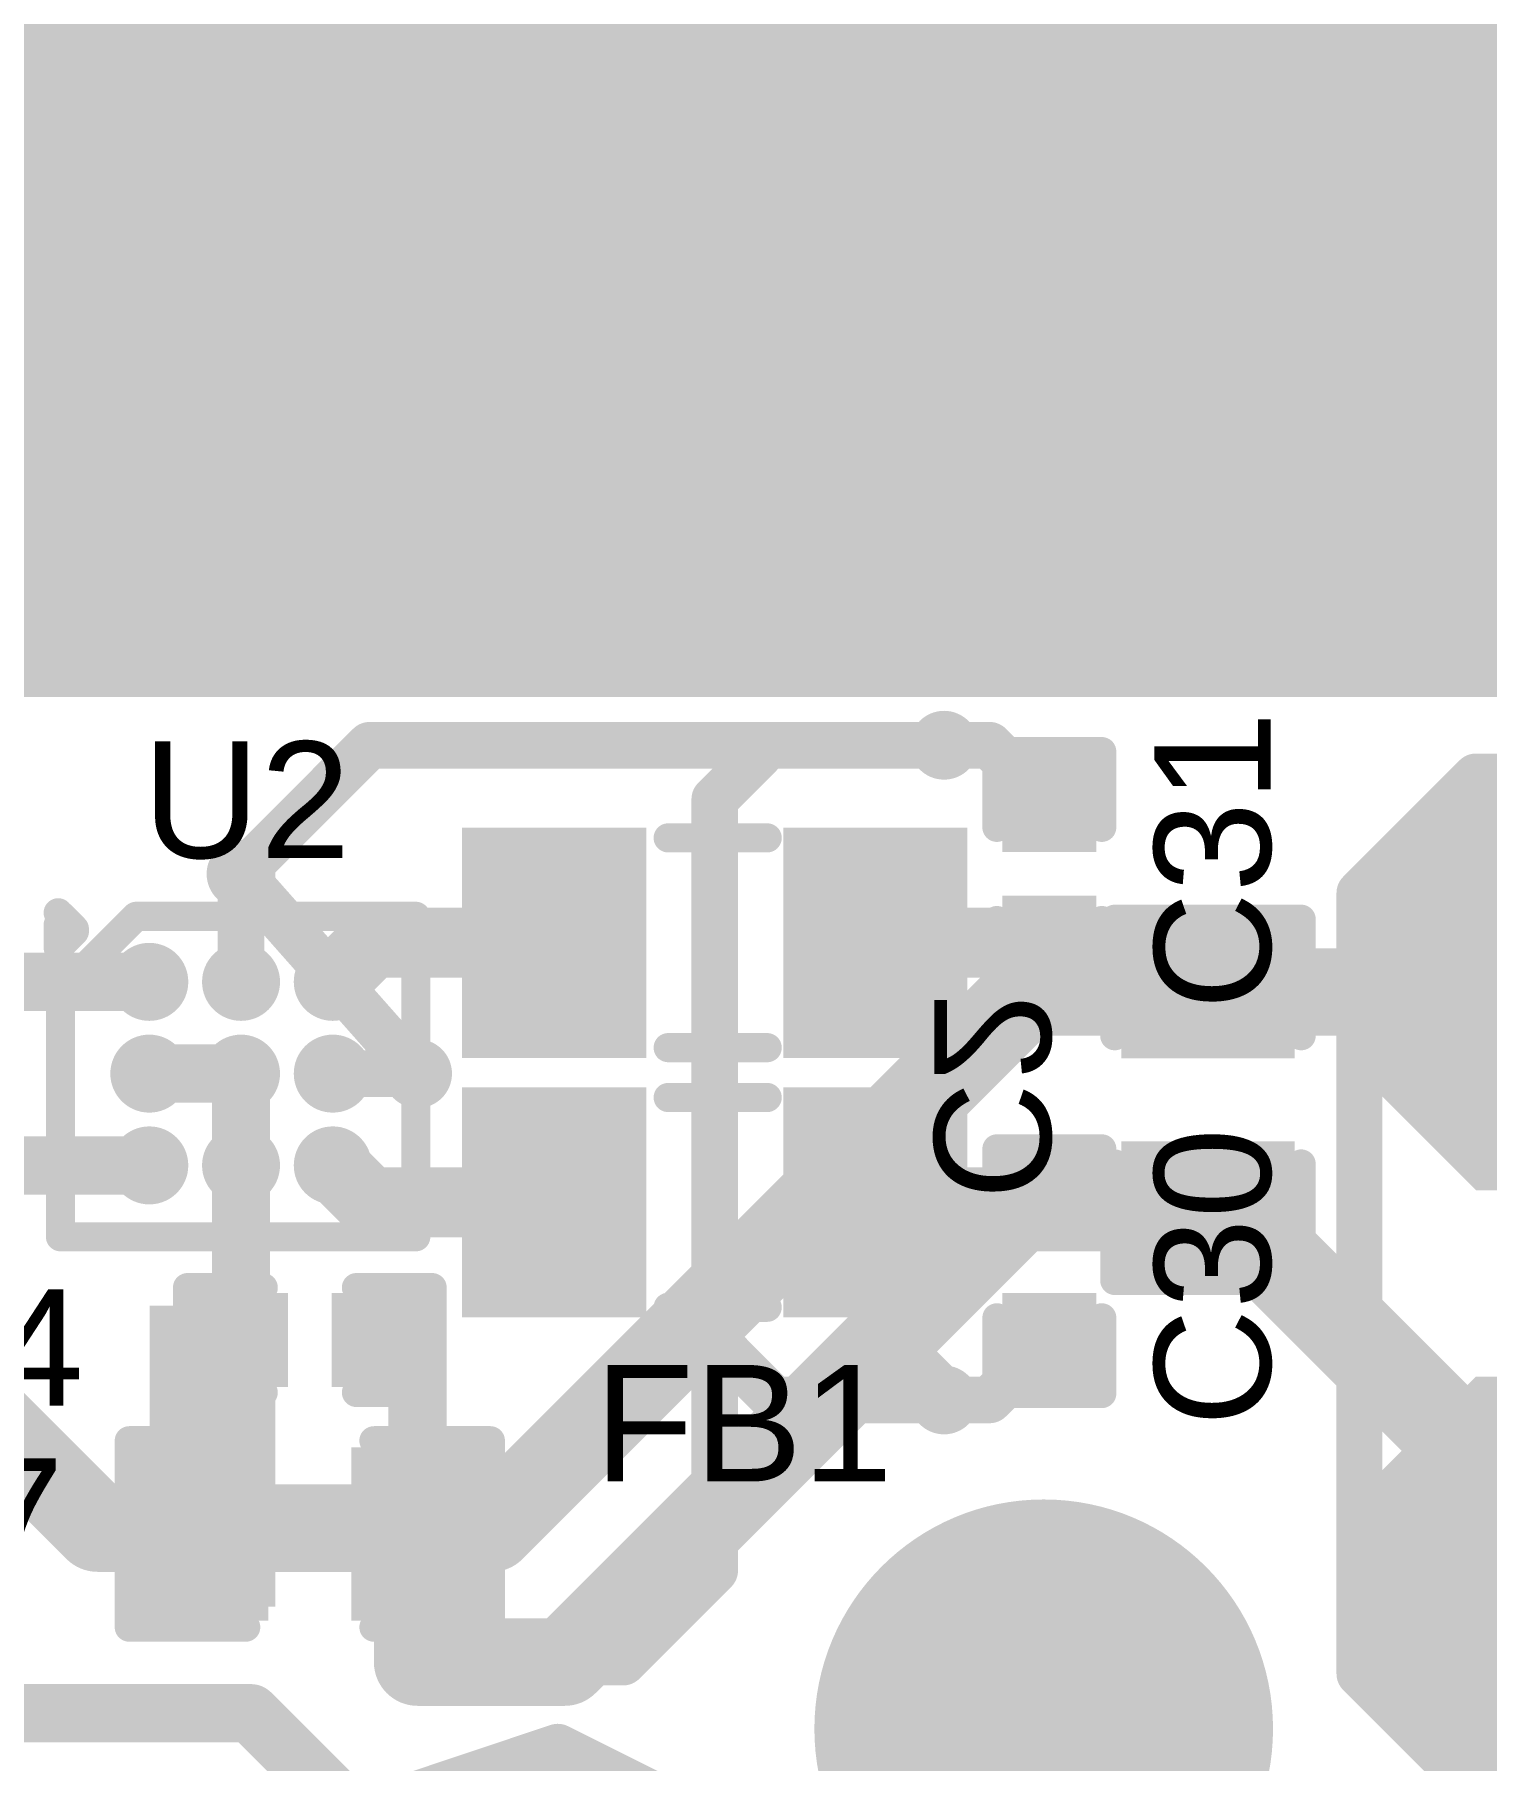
# Model space of a CAD drawing. Header units: inches. Extents: x 28 to 136, y 32 to 73.
# Drawn here: x 57.37 to 63.7, y 54.49 to 62.01 of the extents above; entities that cross this region are included whole.
import ezdxf

# ---------------------------------------------------------------- set-up
doc = ezdxf.new("R2010")
doc.units = ezdxf.units.IN
for name, color, linetype in [('Bottom Layer', 5, 'Continuous'), ('Bottom Overlay', 54, 'Continuous'), ('Bottom Paste', 16, 'Continuous'), ('Bottom Solder', 6, 'Continuous'), ('Keep-Out Layer', 6, 'Continuous'), ('Pad Holes', 156, 'Continuous'), ('Top Layer', 1, 'Continuous'), ('Top Overlay', 2, 'Continuous'), ('Top Paste', 8, 'Continuous'), ('Top Solder', 216, 'Continuous'), ('Via Holes', 16, 'Continuous')]:
    doc.layers.add(name, color=color, linetype=linetype)
doc.styles.add('Arial', font='', dxfattribs={"height": 0.2})
doc.styles.get('Arial').set_extended_font_data('Arial')

# ---------------------------------------------------------------- blocks, each defined once
blk = doc.blocks.new('9_DSBGA_6')
at = {"layer": 'Top Layer'}
h = blk.add_hatch(color=1, dxfattribs=at)
edge = h.paths.add_edge_path()
edge.add_arc((-0.4, 0.4), 0.115, 0, 360)
h = blk.add_hatch(color=1, dxfattribs=at)
edge = h.paths.add_edge_path()
edge.add_arc((0, 0.4), 0.115, 0, 360)
h = blk.add_hatch(color=1, dxfattribs=at)
edge = h.paths.add_edge_path()
edge.add_arc((0.4, 0.4), 0.115, 0, 360)
h = blk.add_hatch(color=1, dxfattribs=at)
edge = h.paths.add_edge_path()
edge.add_arc((-0.4, 0), 0.115, 0, 360)
h = blk.add_hatch(color=1, dxfattribs=at)
edge = h.paths.add_edge_path()
edge.add_arc((0, 0), 0.115, 0, 360)
h = blk.add_hatch(color=1, dxfattribs=at)
edge = h.paths.add_edge_path()
edge.add_arc((0.4, 0), 0.115, 0, 360)
h = blk.add_hatch(color=1, dxfattribs=at)
edge = h.paths.add_edge_path()
edge.add_arc((-0.4, -0.4), 0.115, 0, 360)
h = blk.add_hatch(color=1, dxfattribs=at)
edge = h.paths.add_edge_path()
edge.add_arc((0, -0.4), 0.115, 0, 360)
h = blk.add_hatch(color=1, dxfattribs=at)
edge = h.paths.add_edge_path()
edge.add_arc((0.4, -0.4), 0.115, 0, 360)
at = {"layer": 'Top Paste'}
h = blk.add_hatch(color=8, dxfattribs=at)
edge = h.paths.add_edge_path()
edge.add_arc((-0.4, 0.4), 0.115, 0, 360)
h = blk.add_hatch(color=8, dxfattribs=at)
edge = h.paths.add_edge_path()
edge.add_arc((0, 0.4), 0.115, 0, 360)
h = blk.add_hatch(color=8, dxfattribs=at)
edge = h.paths.add_edge_path()
edge.add_arc((0.4, 0.4), 0.115, 0, 360)
h = blk.add_hatch(color=8, dxfattribs=at)
edge = h.paths.add_edge_path()
edge.add_arc((-0.4, 0), 0.115, 0, 360)
h = blk.add_hatch(color=8, dxfattribs=at)
edge = h.paths.add_edge_path()
edge.add_arc((0, 0), 0.115, 0, 360)
h = blk.add_hatch(color=8, dxfattribs=at)
edge = h.paths.add_edge_path()
edge.add_arc((0.4, 0), 0.115, 0, 360)
h = blk.add_hatch(color=8, dxfattribs=at)
edge = h.paths.add_edge_path()
edge.add_arc((-0.4, -0.4), 0.115, 0, 360)
h = blk.add_hatch(color=8, dxfattribs=at)
edge = h.paths.add_edge_path()
edge.add_arc((0, -0.4), 0.115, 0, 360)
h = blk.add_hatch(color=8, dxfattribs=at)
edge = h.paths.add_edge_path()
edge.add_arc((0.4, -0.4), 0.115, 0, 360)
at = {"layer": 'Top Solder'}
h = blk.add_hatch(color=216, dxfattribs=at)
edge = h.paths.add_edge_path()
edge.add_arc((-0.4, 0.4), 0.17, 0, 360)
h = blk.add_hatch(color=216, dxfattribs=at)
edge = h.paths.add_edge_path()
edge.add_arc((0, 0.4), 0.17, 0, 360)
h = blk.add_hatch(color=216, dxfattribs=at)
edge = h.paths.add_edge_path()
edge.add_arc((0.4, 0.4), 0.17, 0, 360)
h = blk.add_hatch(color=216, dxfattribs=at)
edge = h.paths.add_edge_path()
edge.add_arc((-0.4, 0), 0.17, 0, 360)
h = blk.add_hatch(color=216, dxfattribs=at)
edge = h.paths.add_edge_path()
edge.add_arc((0, 0), 0.17, 0, 360)
h = blk.add_hatch(color=216, dxfattribs=at)
edge = h.paths.add_edge_path()
edge.add_arc((0.4, 0), 0.17, 0, 360)
h = blk.add_hatch(color=216, dxfattribs=at)
edge = h.paths.add_edge_path()
edge.add_arc((-0.4, -0.4), 0.17, 0, 360)
h = blk.add_hatch(color=216, dxfattribs=at)
edge = h.paths.add_edge_path()
edge.add_arc((0, -0.4), 0.17, 0, 360)
h = blk.add_hatch(color=216, dxfattribs=at)
edge = h.paths.add_edge_path()
edge.add_arc((0.4, -0.4), 0.17, 0, 360)
at = {"layer": 'Top Overlay', "const_width": 0.127}
for points in [[(-0.7974, 0.7012), (-0.7266, 0.6305)], [(-0.7974, 0.5488), (-0.7974, 0.6488)], [(-0.7974, 0.5488), (-0.7266, 0.6196)], [(-0.7874, 0.3556), (-0.4572, 0.6858)], [(-0.4572, 0.6858), (0.762, 0.6858)], [(0.762, -0.7112), (0.762, 0.6858)], [(-0.7874, -0.7112), (-0.7874, 0.3556)], [(-0.7874, -0.7112), (0.762, -0.7112)]]:
    blk.add_lwpolyline(points, dxfattribs=at)
at = {"layer": 'Top Overlay', "const_width": 0.0635}
for points in [[(-0.8291, 0.7012, 1), (-0.7656, 0.7012, 1)], [(-0.8291, 0.6488, 1), (-0.7656, 0.6488, 1)], [(-0.7584, 0.6305, 1), (-0.6949, 0.6305, 1)], [(-0.7584, 0.6196, 1), (-0.6949, 0.6196, 1)], [(-0.4889, 0.6858, 1), (-0.4254, 0.6858, 1)], [(-0.4889, 0.6858, 1), (-0.4254, 0.6858, 1)], [(0.7302, 0.6858, 1), (0.7937, 0.6858, 1)], [(0.7302, 0.6858, 1), (0.7937, 0.6858, 1)], [(-0.8291, 0.5488, 1), (-0.7656, 0.5488, 1)], [(-0.8291, 0.5488, 1), (-0.7656, 0.5488, 1)], [(-0.8191, 0.3556, 1), (-0.7556, 0.3556, 1)], [(-0.8191, 0.3556, 1), (-0.7556, 0.3556, 1)], [(-0.8191, -0.7112, 1), (-0.7556, -0.7112, 1)], [(-0.8191, -0.7112, 1), (-0.7556, -0.7112, 1)], [(0.7302, -0.7112, 1), (0.7937, -0.7112, 1)], [(0.7302, -0.7112, 1), (0.7937, -0.7112, 1)]]:
    blk.add_lwpolyline(points, format="xyb", close=True, dxfattribs=at)
blk = doc.blocks.new('2_T____P___42')
at = {"layer": 'Top Layer'}
for points in [[(0.381, 0.762), (-0.381, 0.762), (-0.762, 0.381), (-0.762, -0.381), (-0.381, -0.762), (0.381, -0.762), (0.762, -0.381), (0.762, 0.381)], [(2.921, 0.762), (2.159, 0.762), (1.778, 0.381), (1.778, -0.381), (2.159, -0.762), (2.921, -0.762), (3.302, -0.381), (3.302, 0.381)]]:
    blk.add_hatch(color=1, dxfattribs=at).paths.add_polyline_path(points)
at = {"layer": 'Top Paste'}
for points in [[(0.381, 0.762), (-0.381, 0.762), (-0.762, 0.381), (-0.762, -0.381), (-0.381, -0.762), (0.381, -0.762), (0.762, -0.381), (0.762, 0.381)], [(2.921, 0.762), (2.159, 0.762), (1.778, 0.381), (1.778, -0.381), (2.159, -0.762), (2.921, -0.762), (3.302, -0.381), (3.302, 0.381)]]:
    blk.add_hatch(color=8, dxfattribs=at).paths.add_polyline_path(points)
at = {"layer": 'Top Solder'}
for points in [[(0.4318, 0.8636), (-0.4318, 0.8636), (-0.8636, 0.4318), (-0.8636, -0.4318), (-0.4318, -0.8636), (0.4318, -0.8636), (0.8636, -0.4318), (0.8636, 0.4318)], [(2.9718, 0.8636), (2.1082, 0.8636), (1.6764, 0.4318), (1.6764, -0.4318), (2.1082, -0.8636), (2.9718, -0.8636), (3.4036, -0.4318), (3.4036, 0.4318)]]:
    blk.add_hatch(color=216, dxfattribs=at).paths.add_polyline_path(points)
at = {"layer": 'Top Overlay', "const_width": 0.2}
for points in [[(-0.4318, 0.9398), (-0.9398, 0.4318)], [(2.1082, 0.9398), (-0.4318, 0.9398)], [(2.9718, 0.9398), (2.1082, 0.9398)], [(3.4798, 0.4318), (2.9718, 0.9398)], [(-0.9398, -0.4318), (-0.9398, 0.4318)], [(3.4798, -0.4318), (3.4798, 0.4318)], [(-0.4318, -0.9398), (-0.9398, -0.4318)], [(3.4798, -0.4318), (2.9718, -0.9398)], [(2.1082, -0.9398), (-0.4318, -0.9398)], [(2.9718, -0.9398), (2.1082, -0.9398)]]:
    blk.add_lwpolyline(points, dxfattribs=at)
at = {"layer": 'Top Overlay', "const_width": 0.1}
for points in [[(-0.4818, 0.9398, 1), (-0.3818, 0.9398, 1)], [(-0.4818, 0.9398, 1), (-0.3818, 0.9398, 1)], [(2.0582, 0.9398, 1), (2.1582, 0.9398, 1)], [(2.0582, 0.9398, 1), (2.1582, 0.9398, 1)], [(2.9218, 0.9398, 1), (3.0218, 0.9398, 1)], [(2.9218, 0.9398, 1), (3.0218, 0.9398, 1)], [(-0.9898, 0.4318, 1), (-0.8898, 0.4318, 1)], [(-0.9898, 0.4318, 1), (-0.8898, 0.4318, 1)], [(3.4298, 0.4318, 1), (3.5298, 0.4318, 1)], [(3.4298, 0.4318, 1), (3.5298, 0.4318, 1)], [(-0.9898, -0.4318, 1), (-0.8898, -0.4318, 1)], [(-0.9898, -0.4318, 1), (-0.8898, -0.4318, 1)], [(3.4298, -0.4318, 1), (3.5298, -0.4318, 1)], [(3.4298, -0.4318, 1), (3.5298, -0.4318, 1)], [(-0.4818, -0.9398, 1), (-0.3818, -0.9398, 1)], [(-0.4818, -0.9398, 1), (-0.3818, -0.9398, 1)], [(2.0582, -0.9398, 1), (2.1582, -0.9398, 1)], [(2.0582, -0.9398, 1), (2.1582, -0.9398, 1)], [(2.9218, -0.9398, 1), (3.0218, -0.9398, 1)], [(2.9218, -0.9398, 1), (3.0218, -0.9398, 1)]]:
    blk.add_lwpolyline(points, format="xyb", close=True, dxfattribs=at)
blk = doc.blocks.new('2_T____P___45')
at = {"layer": 'Top Layer'}
for points in [[(0.381, 0.762), (-0.381, 0.762), (-0.762, 0.381), (-0.762, -0.381), (-0.381, -0.762), (0.381, -0.762), (0.762, -0.381), (0.762, 0.381)], [(2.921, 0.762), (2.159, 0.762), (1.778, 0.381), (1.778, -0.381), (2.159, -0.762), (2.921, -0.762), (3.302, -0.381), (3.302, 0.381)]]:
    blk.add_hatch(color=1, dxfattribs=at).paths.add_polyline_path(points)
at = {"layer": 'Top Paste'}
for points in [[(0.381, 0.762), (-0.381, 0.762), (-0.762, 0.381), (-0.762, -0.381), (-0.381, -0.762), (0.381, -0.762), (0.762, -0.381), (0.762, 0.381)], [(2.921, 0.762), (2.159, 0.762), (1.778, 0.381), (1.778, -0.381), (2.159, -0.762), (2.921, -0.762), (3.302, -0.381), (3.302, 0.381)]]:
    blk.add_hatch(color=8, dxfattribs=at).paths.add_polyline_path(points)
at = {"layer": 'Top Solder'}
for points in [[(0.4318, 0.8636), (-0.4318, 0.8636), (-0.8636, 0.4318), (-0.8636, -0.4318), (-0.4318, -0.8636), (0.4318, -0.8636), (0.8636, -0.4318), (0.8636, 0.4318)], [(2.9718, 0.8636), (2.1082, 0.8636), (1.6764, 0.4318), (1.6764, -0.4318), (2.1082, -0.8636), (2.9718, -0.8636), (3.4036, -0.4318), (3.4036, 0.4318)]]:
    blk.add_hatch(color=216, dxfattribs=at).paths.add_polyline_path(points)
at = {"layer": 'Top Overlay', "const_width": 0.2}
for points in [[(-0.4318, 0.9398), (-0.9398, 0.4318)], [(-0.4318, 0.9398), (2.1082, 0.9398)], [(2.1082, 0.9398), (2.9718, 0.9398)], [(2.9718, 0.9398), (3.4798, 0.4318)], [(-0.9398, 0.4318), (-0.9398, -0.4318)], [(3.4798, 0.4318), (3.4798, -0.4318)], [(-0.9398, -0.4318), (-0.4318, -0.9398)], [(3.4798, -0.4318), (2.9718, -0.9398)], [(-0.4318, -0.9398), (2.1082, -0.9398)], [(2.1082, -0.9398), (2.9718, -0.9398)]]:
    blk.add_lwpolyline(points, dxfattribs=at)
at = {"layer": 'Top Overlay', "const_width": 0.1}
for points in [[(-0.4818, 0.9398, 1), (-0.3818, 0.9398, 1)], [(-0.4818, 0.9398, 1), (-0.3818, 0.9398, 1)], [(2.0582, 0.9398, 1), (2.1582, 0.9398, 1)], [(2.0582, 0.9398, 1), (2.1582, 0.9398, 1)], [(2.9218, 0.9398, 1), (3.0218, 0.9398, 1)], [(2.9218, 0.9398, 1), (3.0218, 0.9398, 1)], [(-0.9898, 0.4318, 1), (-0.8898, 0.4318, 1)], [(-0.9898, 0.4318, 1), (-0.8898, 0.4318, 1)], [(3.4298, 0.4318, 1), (3.5298, 0.4318, 1)], [(3.4298, 0.4318, 1), (3.5298, 0.4318, 1)], [(-0.9898, -0.4318, 1), (-0.8898, -0.4318, 1)], [(-0.9898, -0.4318, 1), (-0.8898, -0.4318, 1)], [(3.4298, -0.4318, 1), (3.5298, -0.4318, 1)], [(3.4298, -0.4318, 1), (3.5298, -0.4318, 1)], [(-0.4818, -0.9398, 1), (-0.3818, -0.9398, 1)], [(-0.4818, -0.9398, 1), (-0.3818, -0.9398, 1)], [(2.0582, -0.9398, 1), (2.1582, -0.9398, 1)], [(2.0582, -0.9398, 1), (2.1582, -0.9398, 1)], [(2.9218, -0.9398, 1), (3.0218, -0.9398, 1)], [(2.9218, -0.9398, 1), (3.0218, -0.9398, 1)]]:
    blk.add_lwpolyline(points, format="xyb", close=True, dxfattribs=at)
blk = doc.blocks.new('2_T____P___B_48')
at = {"layer": 'Bottom Layer'}
for points in [[(0.381, 0.762), (-0.381, 0.762), (-0.762, 0.381), (-0.762, -0.381), (-0.381, -0.762), (0.381, -0.762), (0.762, -0.381), (0.762, 0.381)], [(2.921, 0.762), (2.159, 0.762), (1.778, 0.381), (1.778, -0.381), (2.159, -0.762), (2.921, -0.762), (3.302, -0.381), (3.302, 0.381)]]:
    blk.add_hatch(color=5, dxfattribs=at).paths.add_polyline_path(points)
at = {"layer": 'Bottom Paste'}
for points in [[(0.381, 0.762), (-0.381, 0.762), (-0.762, 0.381), (-0.762, -0.381), (-0.381, -0.762), (0.381, -0.762), (0.762, -0.381), (0.762, 0.381)], [(2.921, 0.762), (2.159, 0.762), (1.778, 0.381), (1.778, -0.381), (2.159, -0.762), (2.921, -0.762), (3.302, -0.381), (3.302, 0.381)]]:
    blk.add_hatch(color=16, dxfattribs=at).paths.add_polyline_path(points)
at = {"layer": 'Bottom Solder'}
for points in [[(0.4318, 0.8636), (-0.4318, 0.8636), (-0.8636, 0.4318), (-0.8636, -0.4318), (-0.4318, -0.8636), (0.4318, -0.8636), (0.8636, -0.4318), (0.8636, 0.4318)], [(2.9718, 0.8636), (2.1082, 0.8636), (1.6764, 0.4318), (1.6764, -0.4318), (2.1082, -0.8636), (2.9718, -0.8636), (3.4036, -0.4318), (3.4036, 0.4318)]]:
    blk.add_hatch(color=6, dxfattribs=at).paths.add_polyline_path(points)
at = {"layer": 'Bottom Overlay', "const_width": 0.2}
for points in [[(-0.9398, 0.4318), (-0.4318, 0.9398)], [(2.1082, 0.9398), (-0.4318, 0.9398)], [(2.9718, 0.9398), (2.1082, 0.9398)], [(3.4798, 0.4318), (2.9718, 0.9398)], [(-0.9398, -0.4318), (-0.9398, 0.4318)], [(3.4798, -0.4318), (3.4798, 0.4318)], [(-0.4318, -0.9398), (-0.9398, -0.4318)], [(2.9718, -0.9398), (3.4798, -0.4318)], [(2.1082, -0.9398), (-0.4318, -0.9398)], [(2.9718, -0.9398), (2.1082, -0.9398)]]:
    blk.add_lwpolyline(points, dxfattribs=at)
at = {"layer": 'Bottom Overlay', "const_width": 0.1}
for points in [[(-0.4818, 0.9398, 1), (-0.3818, 0.9398, 1)], [(-0.4818, 0.9398, 1), (-0.3818, 0.9398, 1)], [(2.0582, 0.9398, 1), (2.1582, 0.9398, 1)], [(2.0582, 0.9398, 1), (2.1582, 0.9398, 1)], [(2.9218, 0.9398, 1), (3.0218, 0.9398, 1)], [(2.9218, 0.9398, 1), (3.0218, 0.9398, 1)], [(-0.9898, 0.4318, 1), (-0.8898, 0.4318, 1)], [(-0.9898, 0.4318, 1), (-0.8898, 0.4318, 1)], [(3.4298, 0.4318, 1), (3.5298, 0.4318, 1)], [(3.4298, 0.4318, 1), (3.5298, 0.4318, 1)], [(-0.9898, -0.4318, 1), (-0.8898, -0.4318, 1)], [(-0.9898, -0.4318, 1), (-0.8898, -0.4318, 1)], [(3.4298, -0.4318, 1), (3.5298, -0.4318, 1)], [(3.4298, -0.4318, 1), (3.5298, -0.4318, 1)], [(-0.4818, -0.9398, 1), (-0.3818, -0.9398, 1)], [(-0.4818, -0.9398, 1), (-0.3818, -0.9398, 1)], [(2.0582, -0.9398, 1), (2.1582, -0.9398, 1)], [(2.0582, -0.9398, 1), (2.1582, -0.9398, 1)], [(2.9218, -0.9398, 1), (3.0218, -0.9398, 1)], [(2.9218, -0.9398, 1), (3.0218, -0.9398, 1)]]:
    blk.add_lwpolyline(points, format="xyb", close=True, dxfattribs=at)
blk = doc.blocks.new('IND_0603__1608_M_______49')
at = {"layer": 'Top Layer'}
for points in [[(-1, 0.4), (-0.4, 0.4), (-0.4, -0.4), (-1, -0.4)], [(0.4, 0.4), (1, 0.4), (1, -0.4), (0.4, -0.4)]]:
    blk.add_hatch(color=1, dxfattribs=at).paths.add_polyline_path(points)
at = {"layer": 'Top Paste'}
for points in [[(-1, 0.4), (-0.4, 0.4), (-0.4, -0.4), (-1, -0.4)], [(0.4, 0.4), (1, 0.4), (1, -0.4), (0.4, -0.4)]]:
    blk.add_hatch(color=8, dxfattribs=at).paths.add_polyline_path(points)
at = {"layer": 'Top Solder'}
for points in [[(-1.1016, 0.5016), (-0.2984, 0.5016), (-0.2984, -0.5016), (-1.1016, -0.5016)], [(0.2984, 0.5016), (1.1016, 0.5016), (1.1016, -0.5016), (0.2984, -0.5016)]]:
    blk.add_hatch(color=216, dxfattribs=at).paths.add_polyline_path(points)
at = {"layer": 'Top Overlay', "const_width": 0.127}
for points in [[(-0.2032, 0.4572), (0.2286, 0.4572)], [(-0.2032, -0.4572), (0.2286, -0.4572)]]:
    blk.add_lwpolyline(points, dxfattribs=at)
at = {"layer": 'Top Overlay', "const_width": 0.0635}
for points in [[(-0.2349, 0.4572, 1), (-0.1714, 0.4572, 1)], [(0.1968, 0.4572, 1), (0.2604, 0.4572, 1)], [(-0.2349, -0.4572, 1), (-0.1714, -0.4572, 1)], [(0.1968, -0.4572, 1), (0.2604, -0.4572, 1)]]:
    blk.add_lwpolyline(points, format="xyb", close=True, dxfattribs=at)
blk = doc.blocks.new('IND_0603__1608_M_______50')
at = {"layer": 'Top Layer'}
for points in [[(-1, 0.4), (-0.4, 0.4), (-0.4, -0.4), (-1, -0.4)], [(0.4, 0.4), (1, 0.4), (1, -0.4), (0.4, -0.4)]]:
    blk.add_hatch(color=1, dxfattribs=at).paths.add_polyline_path(points)
at = {"layer": 'Top Paste'}
for points in [[(-1, 0.4), (-0.4, 0.4), (-0.4, -0.4), (-1, -0.4)], [(0.4, 0.4), (1, 0.4), (1, -0.4), (0.4, -0.4)]]:
    blk.add_hatch(color=8, dxfattribs=at).paths.add_polyline_path(points)
at = {"layer": 'Top Solder'}
for points in [[(-1.1016, 0.5016), (-0.2984, 0.5016), (-0.2984, -0.5016), (-1.1016, -0.5016)], [(0.2984, 0.5016), (1.1016, 0.5016), (1.1016, -0.5016), (0.2984, -0.5016)]]:
    blk.add_hatch(color=216, dxfattribs=at).paths.add_polyline_path(points)
at = {"layer": 'Top Overlay', "const_width": 0.127}
for points in [[(-0.2032, 0.4572), (0.2286, 0.4572)], [(-0.2032, -0.4572), (0.2286, -0.4572)]]:
    blk.add_lwpolyline(points, dxfattribs=at)
at = {"layer": 'Top Overlay', "const_width": 0.0635}
for points in [[(-0.2349, 0.4572, 1), (-0.1714, 0.4572, 1)], [(0.1968, 0.4572, 1), (0.2604, 0.4572, 1)], [(-0.2349, -0.4572, 1), (-0.1714, -0.4572, 1)], [(0.1968, -0.4572, 1), (0.2604, -0.4572, 1)]]:
    blk.add_lwpolyline(points, format="xyb", close=True, dxfattribs=at)
blk = doc.blocks.new('C___0201_56')
at = {"layer": 'Top Layer'}
for points in [[(-0.45, 0.15), (-0.15, 0.15), (-0.15, -0.15), (-0.45, -0.15)], [(0.15, 0.15), (0.45, 0.15), (0.45, -0.15), (0.15, -0.15)]]:
    blk.add_hatch(color=1, dxfattribs=at).paths.add_polyline_path(points)
at = {"layer": 'Top Paste'}
for points in [[(-0.45, 0.15), (-0.15, 0.15), (-0.15, -0.15), (-0.45, -0.15)], [(0.15, 0.15), (0.45, 0.15), (0.45, -0.15), (0.15, -0.15)]]:
    blk.add_hatch(color=8, dxfattribs=at).paths.add_polyline_path(points)
at = {"layer": 'Top Solder'}
for points in [[(-0.505, 0.205), (-0.095, 0.205), (-0.095, -0.205), (-0.505, -0.205)], [(0.095, 0.205), (0.505, 0.205), (0.505, -0.205), (0.095, -0.205)]]:
    blk.add_hatch(color=216, dxfattribs=at).paths.add_polyline_path(points)
at = {"layer": 'Top Overlay', "const_width": 0.127}
for points in [[(-0.5334, -0.2286), (-0.5334, 0.2286)], [(-0.2032, 0.2286), (-0.5334, 0.2286)], [(0.5334, 0.2286), (0.2032, 0.2286)], [(0.5334, -0.2286), (0.5334, 0.2286)], [(-0.2032, -0.2286), (-0.5334, -0.2286)], [(0.5334, -0.2286), (0.2032, -0.2286)]]:
    blk.add_lwpolyline(points, dxfattribs=at)
at = {"layer": 'Top Overlay', "const_width": 0.0635}
for points in [[(-0.5651, 0.2286, 1), (-0.5016, 0.2286, 1)], [(-0.5651, 0.2286, 1), (-0.5016, 0.2286, 1)], [(-0.2349, 0.2286, 1), (-0.1714, 0.2286, 1)], [(0.1714, 0.2286, 1), (0.2349, 0.2286, 1)], [(0.5016, 0.2286, 1), (0.5651, 0.2286, 1)], [(0.5016, 0.2286, 1), (0.5651, 0.2286, 1)], [(-0.5651, -0.2286, 1), (-0.5016, -0.2286, 1)], [(-0.5651, -0.2286, 1), (-0.5016, -0.2286, 1)], [(-0.2349, -0.2286, 1), (-0.1714, -0.2286, 1)], [(0.1714, -0.2286, 1), (0.2349, -0.2286, 1)], [(0.5016, -0.2286, 1), (0.5651, -0.2286, 1)], [(0.5016, -0.2286, 1), (0.5651, -0.2286, 1)]]:
    blk.add_lwpolyline(points, format="xyb", close=True, dxfattribs=at)
blk = doc.blocks.new('C___0201_57')
at = {"layer": 'Top Layer'}
for points in [[(-0.45, 0.15), (-0.15, 0.15), (-0.15, -0.15), (-0.45, -0.15)], [(0.15, 0.15), (0.45, 0.15), (0.45, -0.15), (0.15, -0.15)]]:
    blk.add_hatch(color=1, dxfattribs=at).paths.add_polyline_path(points)
at = {"layer": 'Top Paste'}
for points in [[(-0.45, 0.15), (-0.15, 0.15), (-0.15, -0.15), (-0.45, -0.15)], [(0.15, 0.15), (0.45, 0.15), (0.45, -0.15), (0.15, -0.15)]]:
    blk.add_hatch(color=8, dxfattribs=at).paths.add_polyline_path(points)
at = {"layer": 'Top Solder'}
for points in [[(-0.505, 0.205), (-0.095, 0.205), (-0.095, -0.205), (-0.505, -0.205)], [(0.095, 0.205), (0.505, 0.205), (0.505, -0.205), (0.095, -0.205)]]:
    blk.add_hatch(color=216, dxfattribs=at).paths.add_polyline_path(points)
at = {"layer": 'Top Overlay', "const_width": 0.127}
for points in [[(-0.5334, 0.2286), (-0.5334, -0.2286)], [(-0.5334, 0.2286), (-0.2032, 0.2286)], [(0.2032, 0.2286), (0.5334, 0.2286)], [(0.5334, 0.2286), (0.5334, -0.2286)], [(-0.5334, -0.2286), (-0.2032, -0.2286)], [(0.2032, -0.2286), (0.5334, -0.2286)]]:
    blk.add_lwpolyline(points, dxfattribs=at)
at = {"layer": 'Top Overlay', "const_width": 0.0635}
for points in [[(-0.5651, 0.2286, 1), (-0.5016, 0.2286, 1)], [(-0.5651, 0.2286, 1), (-0.5016, 0.2286, 1)], [(-0.2349, 0.2286, 1), (-0.1714, 0.2286, 1)], [(0.1714, 0.2286, 1), (0.2349, 0.2286, 1)], [(0.5016, 0.2286, 1), (0.5651, 0.2286, 1)], [(0.5016, 0.2286, 1), (0.5651, 0.2286, 1)], [(-0.5651, -0.2286, 1), (-0.5016, -0.2286, 1)], [(-0.5651, -0.2286, 1), (-0.5016, -0.2286, 1)], [(-0.2349, -0.2286, 1), (-0.1714, -0.2286, 1)], [(0.1714, -0.2286, 1), (0.2349, -0.2286, 1)], [(0.5016, -0.2286, 1), (0.5651, -0.2286, 1)], [(0.5016, -0.2286, 1), (0.5651, -0.2286, 1)]]:
    blk.add_lwpolyline(points, format="xyb", close=True, dxfattribs=at)
blk = doc.blocks.new('CAP_0201_60')
at = {"layer": 'Top Layer'}
for points in [[(-0.45, 0.15), (-0.15, 0.15), (-0.15, -0.15), (-0.45, -0.15)], [(0.15, 0.15), (0.45, 0.15), (0.45, -0.15), (0.15, -0.15)]]:
    blk.add_hatch(color=1, dxfattribs=at).paths.add_polyline_path(points)
at = {"layer": 'Top Paste'}
for points in [[(-0.45, 0.15), (-0.15, 0.15), (-0.15, -0.15), (-0.45, -0.15)], [(0.15, 0.15), (0.45, 0.15), (0.45, -0.15), (0.15, -0.15)]]:
    blk.add_hatch(color=8, dxfattribs=at).paths.add_polyline_path(points)
at = {"layer": 'Top Solder'}
for points in [[(-0.505, 0.205), (-0.095, 0.205), (-0.095, -0.205), (-0.505, -0.205)], [(0.095, 0.205), (0.505, 0.205), (0.505, -0.205), (0.095, -0.205)]]:
    blk.add_hatch(color=216, dxfattribs=at).paths.add_polyline_path(points)
at = {"layer": 'Top Overlay', "const_width": 0.127}
for points in [[(-0.5334, 0.2286), (-0.5334, -0.2286)], [(-0.2032, 0.2286), (-0.5334, 0.2286)], [(0.5334, 0.2286), (0.2032, 0.2286)], [(0.5334, 0.2286), (0.5334, -0.2286)], [(-0.2032, -0.2286), (-0.5334, -0.2286)], [(0.5334, -0.2286), (0.2032, -0.2286)]]:
    blk.add_lwpolyline(points, dxfattribs=at)
at = {"layer": 'Top Overlay', "const_width": 0.0635}
for points in [[(-0.5651, 0.2286, 1), (-0.5016, 0.2286, 1)], [(-0.5651, 0.2286, 1), (-0.5016, 0.2286, 1)], [(-0.2349, 0.2286, 1), (-0.1714, 0.2286, 1)], [(0.1714, 0.2286, 1), (0.2349, 0.2286, 1)], [(0.5016, 0.2286, 1), (0.5651, 0.2286, 1)], [(0.5016, 0.2286, 1), (0.5651, 0.2286, 1)], [(-0.5651, -0.2286, 1), (-0.5016, -0.2286, 1)], [(-0.5651, -0.2286, 1), (-0.5016, -0.2286, 1)], [(-0.2349, -0.2286, 1), (-0.1714, -0.2286, 1)], [(0.1714, -0.2286, 1), (0.2349, -0.2286, 1)], [(0.5016, -0.2286, 1), (0.5651, -0.2286, 1)], [(0.5016, -0.2286, 1), (0.5651, -0.2286, 1)]]:
    blk.add_lwpolyline(points, format="xyb", close=True, dxfattribs=at)
blk = doc.blocks.new('C___0402_61')
at = {"layer": 'Top Layer'}
for points in [[(-0.6985, -0.3175), (-0.6985, 0.3175), (-0.2413, 0.3175), (-0.2413, -0.3175)], [(0.2413, -0.3175), (0.2413, 0.3175), (0.6985, 0.3175), (0.6985, -0.3175)]]:
    blk.add_hatch(color=1, dxfattribs=at).paths.add_polyline_path(points)
at = {"layer": 'Top Paste'}
for points in [[(-0.6985, -0.3175), (-0.6985, 0.3175), (-0.2413, 0.3175), (-0.2413, -0.3175)], [(0.2413, -0.3175), (0.2413, 0.3175), (0.6985, 0.3175), (0.6985, -0.3175)]]:
    blk.add_hatch(color=8, dxfattribs=at).paths.add_polyline_path(points)
at = {"layer": 'Top Solder'}
for points in [[(-0.7585, -0.3775), (-0.7585, 0.3775), (-0.1813, 0.3775), (-0.1813, -0.3775)], [(0.1813, -0.3775), (0.1813, 0.3775), (0.7585, 0.3775), (0.7585, -0.3775)]]:
    blk.add_hatch(color=216, dxfattribs=at).paths.add_polyline_path(points)
at = {"layer": 'Top Overlay', "const_width": 0.127}
for points in [[(-0.7874, 0.4064), (-0.7874, -0.4064)], [(-0.2794, 0.4064), (-0.7874, 0.4064)], [(0.7874, 0.4064), (0.2794, 0.4064)], [(0.7874, 0.4064), (0.7874, -0.4064)], [(-0.2794, -0.4064), (-0.7874, -0.4064)], [(0.7874, -0.4064), (0.2794, -0.4064)]]:
    blk.add_lwpolyline(points, dxfattribs=at)
at = {"layer": 'Top Overlay', "const_width": 0.0635}
for points in [[(-0.8191, 0.4064, 1), (-0.7556, 0.4064, 1)], [(-0.8191, 0.4064, 1), (-0.7556, 0.4064, 1)], [(-0.3111, 0.4064, 1), (-0.2477, 0.4064, 1)], [(0.2477, 0.4064, 1), (0.3111, 0.4064, 1)], [(0.7556, 0.4064, 1), (0.8191, 0.4064, 1)], [(0.7556, 0.4064, 1), (0.8191, 0.4064, 1)], [(-0.8191, -0.4064, 1), (-0.7556, -0.4064, 1)], [(-0.8191, -0.4064, 1), (-0.7556, -0.4064, 1)], [(-0.3111, -0.4064, 1), (-0.2477, -0.4064, 1)], [(0.2477, -0.4064, 1), (0.3111, -0.4064, 1)], [(0.7556, -0.4064, 1), (0.8191, -0.4064, 1)], [(0.7556, -0.4064, 1), (0.8191, -0.4064, 1)]]:
    blk.add_lwpolyline(points, format="xyb", close=True, dxfattribs=at)
blk = doc.blocks.new('C___0402_B_85')
at = {"layer": 'Bottom Layer'}
for points in [[(-0.2413, 0.3175), (-0.2413, -0.3175), (-0.6985, -0.3175), (-0.6985, 0.3175)], [(0.6985, 0.3175), (0.6985, -0.3175), (0.2413, -0.3175), (0.2413, 0.3175)]]:
    blk.add_hatch(color=5, dxfattribs=at).paths.add_polyline_path(points)
at = {"layer": 'Bottom Paste'}
for points in [[(-0.2413, 0.3175), (-0.2413, -0.3175), (-0.6985, -0.3175), (-0.6985, 0.3175)], [(0.6985, 0.3175), (0.6985, -0.3175), (0.2413, -0.3175), (0.2413, 0.3175)]]:
    blk.add_hatch(color=16, dxfattribs=at).paths.add_polyline_path(points)
at = {"layer": 'Bottom Solder'}
for points in [[(-0.1813, 0.3775), (-0.1813, -0.3775), (-0.7585, -0.3775), (-0.7585, 0.3775)], [(0.7585, 0.3775), (0.7585, -0.3775), (0.1813, -0.3775), (0.1813, 0.3775)]]:
    blk.add_hatch(color=6, dxfattribs=at).paths.add_polyline_path(points)
at = {"layer": 'Bottom Overlay', "const_width": 0.127}
for points in [[(-0.2794, 0.4064), (-0.7874, 0.4064)], [(-0.7874, -0.4064), (-0.7874, 0.4064)], [(0.7874, 0.4064), (0.2794, 0.4064)], [(0.7874, -0.4064), (0.7874, 0.4064)], [(-0.2794, -0.4064), (-0.7874, -0.4064)], [(0.7874, -0.4064), (0.2794, -0.4064)]]:
    blk.add_lwpolyline(points, dxfattribs=at)
at = {"layer": 'Bottom Overlay', "const_width": 0.0635}
for points in [[(-0.8191, 0.4064, 1), (-0.7556, 0.4064, 1)], [(-0.8191, 0.4064, 1), (-0.7556, 0.4064, 1)], [(-0.3111, 0.4064, 1), (-0.2477, 0.4064, 1)], [(0.2477, 0.4064, 1), (0.3111, 0.4064, 1)], [(0.7556, 0.4064, 1), (0.8191, 0.4064, 1)], [(0.7556, 0.4064, 1), (0.8191, 0.4064, 1)], [(-0.8191, -0.4064, 1), (-0.7556, -0.4064, 1)], [(-0.8191, -0.4064, 1), (-0.7556, -0.4064, 1)], [(-0.3111, -0.4064, 1), (-0.2477, -0.4064, 1)], [(0.2477, -0.4064, 1), (0.3111, -0.4064, 1)], [(0.7556, -0.4064, 1), (0.8191, -0.4064, 1)], [(0.7556, -0.4064, 1), (0.8191, -0.4064, 1)]]:
    blk.add_lwpolyline(points, format="xyb", close=True, dxfattribs=at)
blk = doc.blocks.new('ANT3216LL00R2400A_87')
at = {"layer": 'Keep-Out Layer'}
blk.add_hatch(color=6, dxfattribs=at).paths.add_polyline_path([(-2.1336, -4.953), (7.7724, -4.953), (7.7724, -1.016), (-2.1336, -1.016)])
at = {"layer": 'Top Overlay', "const_width": 0.127}
blk.add_lwpolyline([(-2.2, -5), (7.8, -5)], dxfattribs=at)

msp = doc.modelspace()

# ---------------------------------------------------------------- hatches: boundary and pattern name
at = {"layer": 'Bottom Layer'}
h = msp.add_hatch(color=5, dxfattribs=at)
edge = h.paths.add_edge_path()
edge.add_arc((61.3333, 58.9117), 0.15, 0, 360)
h = msp.add_hatch(color=5, dxfattribs=at)
edge = h.paths.add_edge_path()
edge.add_arc((58.2676, 58.3506), 0.15, 0, 360)
h = msp.add_hatch(color=5, dxfattribs=at)
edge = h.paths.add_edge_path()
edge.add_arc((59.0375, 57.4802), 0.15, 0, 360)
h = msp.add_hatch(color=5, dxfattribs=at)
edge = h.paths.add_edge_path()
edge.add_arc((61.3333, 56.0578), 0.15, 0, 360)
h = msp.add_hatch(color=5, dxfattribs=at)
edge = h.paths.add_edge_path()
edge.add_arc((57.6414, 55.499), 0.15, 0, 360)
h = msp.add_hatch(color=5, dxfattribs=at)
edge = h.paths.add_edge_path()
edge.add_arc((59.0375, 54.9148), 0.15, 0, 360)
at = {"layer": 'Bottom Solder'}
h = msp.add_hatch(color=6, dxfattribs=at)
edge = h.paths.add_edge_path()
edge.add_arc((61.7677, 54.624), 0.1016, 0, 360)
at = {"layer": 'Pad Holes'}
h = msp.add_hatch(color=7, dxfattribs=at)
edge = h.paths.add_edge_path()
edge.add_arc((61.7677, 54.624), 1, 0, 360)
at = {"layer": 'Top Layer'}
h = msp.add_hatch(color=1, dxfattribs=at)
edge = h.paths.add_edge_path()
edge.add_arc((61.3333, 58.9117), 0.15, 0, 360)
h = msp.add_hatch(color=1, dxfattribs=at)
edge = h.paths.add_edge_path()
edge.add_arc((58.2676, 58.3506), 0.15, 0, 360)
h = msp.add_hatch(color=1, dxfattribs=at)
edge = h.paths.add_edge_path()
edge.add_arc((59.0375, 57.4802), 0.15, 0, 360)
msp.add_hatch(color=1, dxfattribs=at).paths.add_polyline_path([(57.8691, 55.1561), (58.4176, 55.1561), (58.4176, 56.4689), (57.8691, 56.4689)])
h = msp.add_hatch(color=1, dxfattribs=at)
edge = h.paths.add_edge_path()
edge.add_arc((61.3333, 56.0578), 0.15, 0, 360)
h = msp.add_hatch(color=1, dxfattribs=at)
edge = h.paths.add_edge_path()
edge.add_arc((57.6414, 55.499), 0.15, 0, 360)
h = msp.add_hatch(color=1, dxfattribs=at)
edge = h.paths.add_edge_path()
edge.add_arc((59.0375, 54.9148), 0.15, 0, 360)
at = {"layer": 'Top Solder'}
h = msp.add_hatch(color=216, dxfattribs=at)
edge = h.paths.add_edge_path()
edge.add_arc((61.7677, 54.624), 0.1016, 0, 360)
at = {"layer": 'Via Holes'}
h = msp.add_hatch(color=7, dxfattribs=at)
edge = h.paths.add_edge_path()
edge.add_arc((61.3333, 58.9117), 0.075, 0, 360)
h = msp.add_hatch(color=7, dxfattribs=at)
edge = h.paths.add_edge_path()
edge.add_arc((58.2676, 58.3506), 0.075, 0, 360)
h = msp.add_hatch(color=7, dxfattribs=at)
edge = h.paths.add_edge_path()
edge.add_arc((59.0375, 57.4802), 0.075, 0, 360)
h = msp.add_hatch(color=7, dxfattribs=at)
edge = h.paths.add_edge_path()
edge.add_arc((61.3333, 56.0578), 0.075, 0, 360)
h = msp.add_hatch(color=7, dxfattribs=at)
edge = h.paths.add_edge_path()
edge.add_arc((57.6414, 55.499), 0.075, 0, 360)
h = msp.add_hatch(color=7, dxfattribs=at)
edge = h.paths.add_edge_path()
edge.add_arc((59.0375, 54.9148), 0.075, 0, 360)

# ---------------------------------------------------------------- linework, layer by layer
at = {"layer": 'Bottom Layer'}
for points, const_width in [([(58.2676, 58.3506), (59.0375, 57.4802)], 0.2032), ([(59.3605, 55.499), (61.6973, 57.8358)], 0.381), ([(61.6973, 57.8358), (62.484, 57.8358)], 0.381), ([(62.484, 57.8358), (64.0842, 57.8358)], 0.381), ([(61.0473, 56.2829), (61.6604, 56.896)], 0.381), ([(61.6604, 56.896), (62.484, 56.896)], 0.381), ([(62.5729, 56.896), (64.0842, 55.3847)], 0.381), ([(56.7729, 56.3675), (57.6414, 55.499)], 0.381), ([(59.6792, 54.9148), (61.0473, 56.2829)], 0.381), ([(61.0473, 56.2829), (61.1082, 56.2829)], 0.254), ([(61.1082, 56.2829), (61.3333, 56.0578)], 0.254), ([(61.3333, 56.0578), (61.3333, 56.0578)], 0.254), ([(57.6414, 55.499), (59.3605, 55.499)], 0.381), ([(59.0375, 54.9148), (59.6792, 54.9148)], 0.381)]:
    msp.add_lwpolyline(points, dxfattribs=dict(at, const_width=const_width))
for points, const_width in [([(58.2168, 58.3506, 1), (58.3184, 58.3506, 1)], 0.1016), ([(61.602, 57.8358, 1), (61.7925, 57.8358, 1)], 0.1905), ([(61.602, 57.8358, 1), (61.7925, 57.8358, 1)], 0.1905), ([(62.3887, 57.8358, 1), (62.5793, 57.8358, 1)], 0.1905), ([(62.3887, 57.8358, 1), (62.5793, 57.8358, 1)], 0.1905), ([(58.9867, 57.4802, 1), (59.0883, 57.4802, 1)], 0.1016), ([(61.5651, 56.896, 1), (61.7556, 56.896, 1)], 0.1905), ([(61.5651, 56.896, 1), (61.7556, 56.896, 1)], 0.1905), ([(62.3887, 56.896, 1), (62.5793, 56.896, 1)], 0.1905), ([(62.4776, 56.896, 1), (62.6681, 56.896, 1)], 0.1905), ([(60.9521, 56.2829, 1), (61.1426, 56.2829, 1)], 0.1905), ([(60.9521, 56.2829, 1), (61.1426, 56.2829, 1)], 0.1905), ([(60.9838, 56.2829, 1), (61.1108, 56.2829, 1)], 0.127), ([(61.0447, 56.2829, 1), (61.1717, 56.2829, 1)], 0.127), ([(61.0447, 56.2829, 1), (61.1717, 56.2829, 1)], 0.127), ([(61.2698, 56.0578, 1), (61.3968, 56.0578, 1)], 0.127), ([(61.2698, 56.0578, 1), (61.3968, 56.0578, 1)], 0.127), ([(61.2698, 56.0578, 1), (61.3968, 56.0578, 1)], 0.127), ([(57.5461, 55.499, 1), (57.7366, 55.499, 1)], 0.1905), ([(57.5461, 55.499, 1), (57.7366, 55.499, 1)], 0.1905), ([(59.2652, 55.499, 1), (59.4557, 55.499, 1)], 0.1905), ([(59.2652, 55.499, 1), (59.4557, 55.499, 1)], 0.1905), ([(58.9422, 54.9148, 1), (59.1327, 54.9148, 1)], 0.1905), ([(59.5839, 54.9148, 1), (59.7744, 54.9148, 1)], 0.1905), ([(59.5839, 54.9148, 1), (59.7744, 54.9148, 1)], 0.1905)]:
    msp.add_lwpolyline(points, format="xyb", close=True, dxfattribs=dict(at, const_width=const_width))
at = {"layer": 'Top Layer'}
for points, const_width in [([(58.2676, 58.3506), (58.8287, 58.9117)], 0.2032), ([(58.8287, 58.9117), (60.569, 58.9117)], 0.2032), ([(60.3333, 58.676), (60.569, 58.9117)], 0.2032), ([(60.569, 58.9117), (61.3333, 58.9117)], 0.2032), ([(61.3333, 58.9117), (61.5312, 58.9117)], 0.2032), ([(61.5312, 58.9117), (61.7923, 58.6506)], 0.2032), ([(60.3333, 56.3189), (60.3333, 58.676)], 0.2032), ([(58.2676, 57.8802), (58.2676, 58.3506)], 0.2032), ([(58.6676, 57.8802), (58.838, 58.0506)], 0.3048), ([(58.838, 58.0506), (59.6333, 58.0506)], 0.3048), ([(61.0333, 58.0506), (61.7923, 58.0506)], 0.3048), ([(61.7923, 58.0506), (62.0071, 57.8358)], 0.3048), ([(57.0562, 57.8802), (57.8676, 57.8802)], 0.254), ([(62.0071, 57.8358), (64.0842, 57.8358)], 0.3048), ([(57.8676, 57.4802), (58.2676, 57.4802)], 0.254), ([(58.2676, 57.0802), (58.2676, 57.4802)], 0.254), ([(58.6676, 57.4802), (59.0375, 57.4802)], 0.2032), ([(57.0562, 57.0802), (57.8676, 57.0802)], 0.254), ([(58.2676, 56.3189), (58.2676, 57.0802)], 0.254), ([(58.6676, 57.0802), (58.8289, 56.9189)], 0.3048), ([(58.8289, 56.9189), (59.6333, 56.9189)], 0.3048), ([(61.0333, 56.9189), (61.7923, 56.9189)], 0.3048), ([(61.7923, 56.9189), (62.4611, 56.9189)], 0.3048), ([(62.4611, 56.9189), (64.0842, 55.2958)], 0.3048), ([(58.8676, 56.3189), (59.0375, 56.149)], 0.254), ([(60.3333, 55.3148), (60.3333, 56.3189)], 0.2032), ([(60.3333, 56.3189), (60.5944, 56.0578)], 0.2032), ([(61.5312, 56.0578), (61.7923, 56.3189)], 0.2032), ([(59.0375, 55.4736), (59.0375, 56.149)], 0.254), ([(60.5944, 56.0578), (61.3333, 56.0578)], 0.2032), ([(61.3333, 56.0578), (61.5312, 56.0578)], 0.2032), ([(57.6414, 55.499), (58.1152, 55.499)], 0.381), ([(58.0977, 55.4736), (58.1152, 55.4911)], 0.381), ([(58.1152, 55.4911), (58.1152, 55.499)], 0.381), ([(59.0375, 54.9148), (59.0375, 55.4736)], 0.381), ([(59.9333, 54.9148), (60.3333, 55.3148)], 0.2032), ([(59.0375, 54.9148), (59.9333, 54.9148)], 0.2032), ([(53.8734, 54.6922), (58.3099, 54.6922)], 0.254), ([(58.3099, 54.6922), (59.4868, 53.5153)], 0.254)]:
    msp.add_lwpolyline(points, dxfattribs=dict(at, const_width=const_width))
for points, const_width in [([(58.7779, 58.9117, 1), (58.8795, 58.9117, 1)], 0.1016), ([(58.7779, 58.9117, 1), (58.8795, 58.9117, 1)], 0.1016), ([(60.5182, 58.9117, 1), (60.6198, 58.9117, 1)], 0.1016), ([(60.5182, 58.9117, 1), (60.6198, 58.9117, 1)], 0.1016), ([(60.5182, 58.9117, 1), (60.6198, 58.9117, 1)], 0.1016), ([(61.2825, 58.9117, 1), (61.3841, 58.9117, 1)], 0.1016), ([(61.2825, 58.9117, 1), (61.3841, 58.9117, 1)], 0.1016), ([(61.4804, 58.9117, 1), (61.582, 58.9117, 1)], 0.1016), ([(61.4804, 58.9117, 1), (61.582, 58.9117, 1)], 0.1016), ([(60.2825, 58.676, 1), (60.3841, 58.676, 1)], 0.1016), ([(60.2825, 58.676, 1), (60.3841, 58.676, 1)], 0.1016), ([(61.7415, 58.6506, 1), (61.8431, 58.6506, 1)], 0.1016), ([(58.2168, 58.3506, 1), (58.3184, 58.3506, 1)], 0.1016), ([(58.2168, 58.3506, 1), (58.3184, 58.3506, 1)], 0.1016), ([(58.7618, 58.0506, 1), (58.9142, 58.0506, 1)], 0.1524), ([(58.7618, 58.0506, 1), (58.9142, 58.0506, 1)], 0.1524), ([(59.5571, 58.0506, 1), (59.7095, 58.0506, 1)], 0.1524), ([(60.9571, 58.0506, 1), (61.1095, 58.0506, 1)], 0.1524), ([(61.7161, 58.0506, 1), (61.8685, 58.0506, 1)], 0.1524), ([(61.7161, 58.0506, 1), (61.8685, 58.0506, 1)], 0.1524), ([(57.8041, 57.8802, 1), (57.9311, 57.8802, 1)], 0.127), ([(58.5914, 57.8802, 1), (58.7438, 57.8802, 1)], 0.1524), ([(58.2168, 57.8802, 1), (58.3184, 57.8802, 1)], 0.1016), ([(61.9309, 57.8358, 1), (62.0833, 57.8358, 1)], 0.1524), ([(61.9309, 57.8358, 1), (62.0833, 57.8358, 1)], 0.1524), ([(57.8041, 57.4802, 1), (57.9311, 57.4802, 1)], 0.127), ([(58.2041, 57.4802, 1), (58.3311, 57.4802, 1)], 0.127), ([(58.2041, 57.4802, 1), (58.3311, 57.4802, 1)], 0.127), ([(58.6168, 57.4802, 1), (58.7184, 57.4802, 1)], 0.1016), ([(58.9867, 57.4802, 1), (59.0883, 57.4802, 1)], 0.1016), ([(57.8041, 57.0802, 1), (57.9311, 57.0802, 1)], 0.127), ([(58.2041, 57.0802, 1), (58.3311, 57.0802, 1)], 0.127), ([(58.2041, 57.0802, 1), (58.3311, 57.0802, 1)], 0.127), ([(58.5914, 57.0802, 1), (58.7438, 57.0802, 1)], 0.1524), ([(58.7527, 56.9189, 1), (58.9051, 56.9189, 1)], 0.1524), ([(58.7527, 56.9189, 1), (58.9051, 56.9189, 1)], 0.1524), ([(59.5571, 56.9189, 1), (59.7095, 56.9189, 1)], 0.1524), ([(60.9571, 56.9189, 1), (61.1095, 56.9189, 1)], 0.1524), ([(61.7161, 56.9189, 1), (61.8685, 56.9189, 1)], 0.1524), ([(61.7161, 56.9189, 1), (61.8685, 56.9189, 1)], 0.1524), ([(62.3849, 56.9189, 1), (62.5373, 56.9189, 1)], 0.1524), ([(62.3849, 56.9189, 1), (62.5373, 56.9189, 1)], 0.1524), ([(58.2041, 56.3189, 1), (58.3311, 56.3189, 1)], 0.127), ([(58.8041, 56.3189, 1), (58.9311, 56.3189, 1)], 0.127), ([(60.2825, 56.3189, 1), (60.3841, 56.3189, 1)], 0.1016), ([(60.2825, 56.3189, 1), (60.3841, 56.3189, 1)], 0.1016), ([(60.2825, 56.3189, 1), (60.3841, 56.3189, 1)], 0.1016), ([(61.7415, 56.3189, 1), (61.8431, 56.3189, 1)], 0.1016), ([(58.974, 56.149, 1), (59.101, 56.149, 1)], 0.127), ([(58.974, 56.149, 1), (59.101, 56.149, 1)], 0.127), ([(60.5436, 56.0578, 1), (60.6452, 56.0578, 1)], 0.1016), ([(60.5436, 56.0578, 1), (60.6452, 56.0578, 1)], 0.1016), ([(61.2825, 56.0578, 1), (61.3841, 56.0578, 1)], 0.1016), ([(61.2825, 56.0578, 1), (61.3841, 56.0578, 1)], 0.1016), ([(61.4804, 56.0578, 1), (61.582, 56.0578, 1)], 0.1016), ([(61.4804, 56.0578, 1), (61.582, 56.0578, 1)], 0.1016), ([(57.5461, 55.499, 1), (57.7366, 55.499, 1)], 0.1905), ([(58.02, 55.499, 1), (58.2104, 55.499, 1)], 0.1905), ([(58.02, 55.499, 1), (58.2104, 55.499, 1)], 0.1905), ([(58.02, 55.4911, 1), (58.2104, 55.4911, 1)], 0.1905), ([(58.02, 55.4911, 1), (58.2104, 55.4911, 1)], 0.1905), ([(58.0024, 55.4736, 1), (58.1929, 55.4736, 1)], 0.1905), ([(58.9422, 55.4736, 1), (59.1327, 55.4736, 1)], 0.1905), ([(58.974, 55.4736, 1), (59.101, 55.4736, 1)], 0.127), ([(60.2825, 55.3148, 1), (60.3841, 55.3148, 1)], 0.1016), ([(60.2825, 55.3148, 1), (60.3841, 55.3148, 1)], 0.1016), ([(58.9422, 54.9148, 1), (59.1327, 54.9148, 1)], 0.1905), ([(58.9867, 54.9148, 1), (59.0883, 54.9148, 1)], 0.1016), ([(59.8825, 54.9148, 1), (59.9841, 54.9148, 1)], 0.1016), ([(59.8825, 54.9148, 1), (59.9841, 54.9148, 1)], 0.1016), ([(58.2464, 54.6922, 1), (58.3734, 54.6922, 1)], 0.127), ([(58.2464, 54.6922, 1), (58.3734, 54.6922, 1)], 0.127)]:
    msp.add_lwpolyline(points, format="xyb", close=True, dxfattribs=dict(at, const_width=const_width))

# ---------------------------------------------------------------- block references
for name, p in [('ANT3216LL00R2400A_87', (57.269, 64.1858)), ('IND_0603__1608_M_______49', (60.3333, 58.0506)), ('9_DSBGA_6', (58.2676, 57.4802)), ('IND_0603__1608_M_______50', (60.3333, 56.9189))]:
    msp.add_blockref(name, p)
for name, p, rotation in [('C___0201_56', (61.7923, 58.3506), 270), ('2_T____P___45', (64.0842, 55.2958), 90), ('2_T____P___B_48', (64.0842, 57.8358), 270), ('C___0402_B_85', (62.484, 57.3659), 270), ('C___0201_57', (61.7923, 56.6189), 90), ('CAP_0201_60', (58.5676, 56.3189), 180), ('C___0402_61', (58.5676, 55.4736), 180), ('2_T____P___42', (59.5376, 53.5178), 198.5)]:
    msp.add_blockref(name, p, dxfattribs=dict(rotation=rotation))

# ---------------------------------------------------------------- texts
at = {"layer": 'Bottom Overlay', "style": 'Arial', "text_generation_flag": 2}
msp.add_text('C2', height=0.508, rotation=270, dxfattribs=at).set_placement((61.2903, 56.93))
at = {"layer": 'Top Overlay', "style": 'Arial'}
for s, p in [('C31', (62.7574, 57.7581)), ('C30', (62.7574, 55.9418))]:
    msp.add_text(s, height=0.508, rotation=90, dxfattribs=at).set_placement(p)
for s, p in [('U2', (57.838, 58.4201)), ('R14', (56.2802, 56.0325)), ('FB1', (59.8087, 55.7023)), ('C27', (56.1935, 55.2959))]:
    msp.add_text(s, height=0.508, dxfattribs=at).set_placement(p)

doc.saveas('drawing.dxf')
